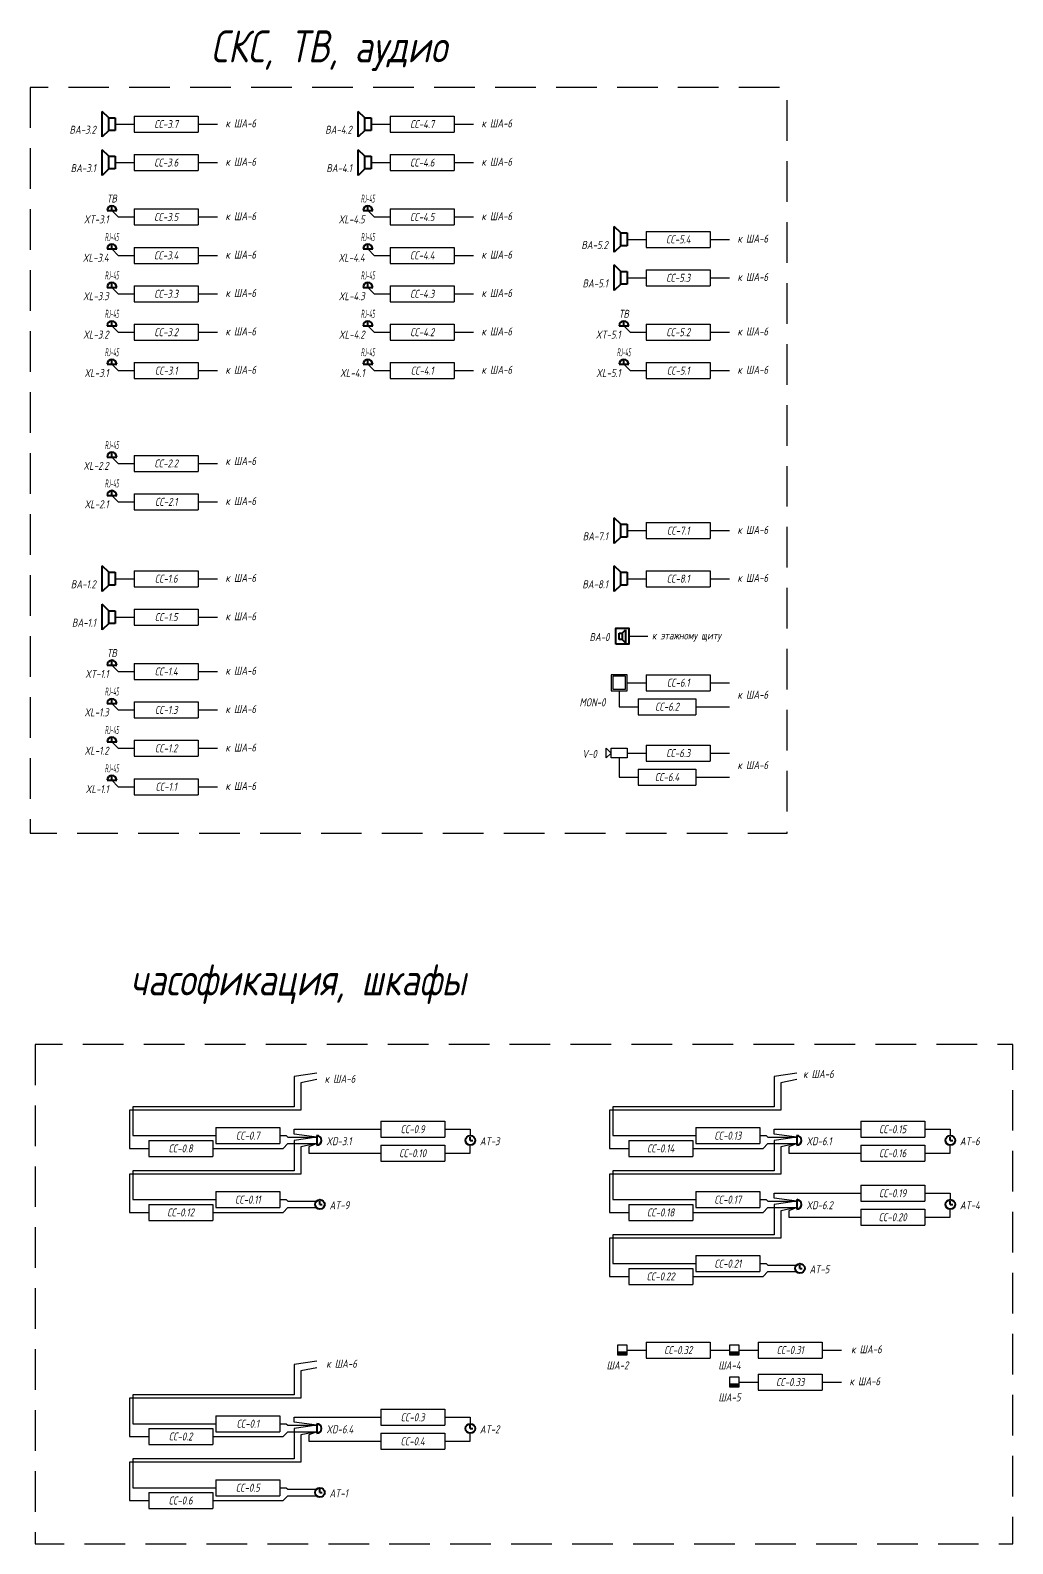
# Model space of a CAD drawing. Header units: millimetres. Extents: x -1048 to 2740, y -712 to 253.
# Drawn here: x 875.5 to 1182.5, y -301.5 to 171.3 of the extents above; entities that cross this region are included whole.
import ezdxf
from ezdxf.enums import TextEntityAlignment as Align

# ---------------------------------------------------------------- set-up
doc = ezdxf.new("R2010")
doc.units = ezdxf.units.MM
doc.linetypes.add('DASHED', pattern=[19.05, 12.7, -6.35])
doc.layers.add('05 Слаботочка', color=7, linetype='Continuous')
doc.layers.add('10 СОТ', color=7, linetype='Continuous')
doc.layers.add('noprint', color=2, linetype='Continuous', plot=False)
doc.styles.get("Standard").update_dxf_attribs({"font": 'arial.ttf'})
doc.styles.add('ГОСТ-ISOCPEUR', font='isocpeui.ttf', dxfattribs={"width": 0.8})
doc.linetypes.add('12V', pattern='A,12.7,-5.08,["12V",Standard,S=2.54,R=0,X=-2.54,Y=-1.27],-5.08', length=22.86)
doc.linetypes.add('LAN_LINE', pattern='A,0.2,-0.05,["LAN",Standard,S=0.1,R=0,X=0,Y=-0.05],-0.3,0.1', length=0.65)
doc.linetypes.add('RS_LINE', pattern='A,0.2,-0.05,["RS",Standard,S=0.1,R=0,X=0,Y=-0.05],-0.2,0.1', length=0.55)

# ---------------------------------------------------------------- blocks, each defined once
blk = doc.blocks.new('розетка RJ-45')
at = {"color": 0, "lineweight": -2}
for p, q in [((-1.5, 0), (1.5, 0)), ((0, 0), (0, 1.5))]:
    blk.add_line(p, q, dxfattribs=at)
blk.add_arc((0, 0), 1.5, 0, 180, dxfattribs=at)
at = {"color": 0, "lineweight": -2, "style": 'ГОСТ-ISOCPEUR', "width": 0.4}
blk.add_text('RJ-45', height=2.5, dxfattribs=at).set_placement((0, 2.5), align=Align.CENTER)
blk = doc.blocks.new('розетка ТВ')
at = {"color": 0, "lineweight": -2}
for p, q in [((-1.5, 0), (1.5, 0)), ((0, 0), (0, 1.5))]:
    blk.add_line(p, q, dxfattribs=at)
blk.add_arc((0, 0), 1.5, 0, 180, dxfattribs=at)
at = {"color": 0, "lineweight": -2, "style": 'ГОСТ-ISOCPEUR', "width": 0.8}
blk.add_text('ТВ', height=2.5, dxfattribs=at).set_placement((0, 2.5), align=Align.CENTER)
blk = doc.blocks.new('*T256')
at = {"color": 0, "lineweight": -2}
for p, q in [((0, 0), (20, 0)), ((0, 0), (0, -5)), ((20, 0), (20, -5)), ((0, -5), (20, -5))]:
    blk.add_line(p, q, dxfattribs=at)
at = {"color": 0, "insert": (10, -2.5), "char_height": 2.5, "width": 19, "attachment_point": 5, "style": 'ГОСТ-ISOCPEUR'}
blk.add_mtext('{СС-1.1}', dxfattribs=at)
blk = doc.blocks.new('*T259')
at = {"color": 0, "lineweight": -2}
for p, q in [((0, 0), (20, 0)), ((0, 0), (0, -5)), ((20, 0), (20, -5)), ((0, -5), (20, -5))]:
    blk.add_line(p, q, dxfattribs=at)
at = {"color": 0, "insert": (10, -2.5), "char_height": 2.5, "width": 19, "attachment_point": 5, "style": 'ГОСТ-ISOCPEUR'}
blk.add_mtext('{СС-1.2}', dxfattribs=at)
blk = doc.blocks.new('*T260')
at = {"color": 0, "lineweight": -2}
for p, q in [((0, 0), (20, 0)), ((0, 0), (0, -5)), ((20, 0), (20, -5)), ((0, -5), (20, -5))]:
    blk.add_line(p, q, dxfattribs=at)
at = {"color": 0, "insert": (10, -2.5), "char_height": 2.5, "width": 19, "attachment_point": 5, "style": 'ГОСТ-ISOCPEUR'}
blk.add_mtext('{СС-1.3}', dxfattribs=at)
blk = doc.blocks.new('*T261')
at = {"color": 0, "lineweight": -2}
for p, q in [((0, 0), (20, 0)), ((0, 0), (0, -5)), ((20, 0), (20, -5)), ((0, -5), (20, -5))]:
    blk.add_line(p, q, dxfattribs=at)
at = {"color": 0, "insert": (10, -2.5), "char_height": 2.5, "width": 19, "attachment_point": 5, "style": 'ГОСТ-ISOCPEUR'}
blk.add_mtext('{СС-2.1}', dxfattribs=at)
blk = doc.blocks.new('*T262')
at = {"color": 0, "lineweight": -2}
for p, q in [((0, 0), (20, 0)), ((0, 0), (0, -5)), ((20, 0), (20, -5)), ((0, -5), (20, -5))]:
    blk.add_line(p, q, dxfattribs=at)
at = {"color": 0, "insert": (10, -2.5), "char_height": 2.5, "width": 19, "attachment_point": 5, "style": 'ГОСТ-ISOCPEUR'}
blk.add_mtext('{СС-2.2}', dxfattribs=at)
blk = doc.blocks.new('*T263')
at = {"color": 0, "lineweight": -2}
for p, q in [((0, 0), (20, 0)), ((0, 0), (0, -5)), ((20, 0), (20, -5)), ((0, -5), (20, -5))]:
    blk.add_line(p, q, dxfattribs=at)
at = {"color": 0, "insert": (10, -2.5), "char_height": 2.5, "width": 19, "attachment_point": 5, "style": 'ГОСТ-ISOCPEUR'}
blk.add_mtext('{СС-3.1}', dxfattribs=at)
blk = doc.blocks.new('*T264')
at = {"color": 0, "lineweight": -2}
for p, q in [((0, 0), (20, 0)), ((0, 0), (0, -5)), ((20, 0), (20, -5)), ((0, -5), (20, -5))]:
    blk.add_line(p, q, dxfattribs=at)
at = {"color": 0, "insert": (10, -2.5), "char_height": 2.5, "width": 19, "attachment_point": 5, "style": 'ГОСТ-ISOCPEUR'}
blk.add_mtext('{СС-3.2}', dxfattribs=at)
blk = doc.blocks.new('*T265')
at = {"color": 0, "lineweight": -2}
for p, q in [((0, 0), (20, 0)), ((0, 0), (0, -5)), ((20, 0), (20, -5)), ((0, -5), (20, -5))]:
    blk.add_line(p, q, dxfattribs=at)
at = {"color": 0, "insert": (10, -2.5), "char_height": 2.5, "width": 19, "attachment_point": 5, "style": 'ГОСТ-ISOCPEUR'}
blk.add_mtext('{СС-3.3}', dxfattribs=at)
blk = doc.blocks.new('*T266')
at = {"color": 0, "lineweight": -2}
for p, q in [((0, 0), (20, 0)), ((0, 0), (0, -5)), ((20, 0), (20, -5)), ((0, -5), (20, -5))]:
    blk.add_line(p, q, dxfattribs=at)
at = {"color": 0, "insert": (10, -2.5), "char_height": 2.5, "width": 19, "attachment_point": 5, "style": 'ГОСТ-ISOCPEUR'}
blk.add_mtext('{СС-3.4}', dxfattribs=at)
blk = doc.blocks.new('*T267')
at = {"color": 0, "lineweight": -2}
for p, q in [((0, 0), (20, 0)), ((0, 0), (0, -5)), ((20, 0), (20, -5)), ((0, -5), (20, -5))]:
    blk.add_line(p, q, dxfattribs=at)
at = {"color": 0, "insert": (10, -2.5), "char_height": 2.5, "width": 19, "attachment_point": 5, "style": 'ГОСТ-ISOCPEUR'}
blk.add_mtext('{СС-4.1}', dxfattribs=at)
blk = doc.blocks.new('*T268')
at = {"color": 0, "lineweight": -2}
for p, q in [((0, 0), (20, 0)), ((0, 0), (0, -5)), ((20, 0), (20, -5)), ((0, -5), (20, -5))]:
    blk.add_line(p, q, dxfattribs=at)
at = {"color": 0, "insert": (10, -2.5), "char_height": 2.5, "width": 19, "attachment_point": 5, "style": 'ГОСТ-ISOCPEUR'}
blk.add_mtext('{СС-4.2}', dxfattribs=at)
blk = doc.blocks.new('*T269')
at = {"color": 0, "lineweight": -2}
for p, q in [((0, 0), (20, 0)), ((0, 0), (0, -5)), ((20, 0), (20, -5)), ((0, -5), (20, -5))]:
    blk.add_line(p, q, dxfattribs=at)
at = {"color": 0, "insert": (10, -2.5), "char_height": 2.5, "width": 19, "attachment_point": 5, "style": 'ГОСТ-ISOCPEUR'}
blk.add_mtext('{СС-4.3}', dxfattribs=at)
blk = doc.blocks.new('*T270')
at = {"color": 0, "lineweight": -2}
for p, q in [((0, 0), (20, 0)), ((0, 0), (0, -5)), ((20, 0), (20, -5)), ((0, -5), (20, -5))]:
    blk.add_line(p, q, dxfattribs=at)
at = {"color": 0, "insert": (10, -2.5), "char_height": 2.5, "width": 19, "attachment_point": 5, "style": 'ГОСТ-ISOCPEUR'}
blk.add_mtext('{СС-4.4}', dxfattribs=at)
blk = doc.blocks.new('*T271')
at = {"color": 0, "lineweight": -2}
for p, q in [((0, 0), (20, 0)), ((0, 0), (0, -5)), ((20, 0), (20, -5)), ((0, -5), (20, -5))]:
    blk.add_line(p, q, dxfattribs=at)
at = {"color": 0, "insert": (10, -2.5), "char_height": 2.5, "width": 19, "attachment_point": 5, "style": 'ГОСТ-ISOCPEUR'}
blk.add_mtext('{СС-4.5}', dxfattribs=at)
blk = doc.blocks.new('*T272')
at = {"color": 0, "lineweight": -2}
for p, q in [((0, 0), (20, 0)), ((0, 0), (0, -5)), ((20, 0), (20, -5)), ((0, -5), (20, -5))]:
    blk.add_line(p, q, dxfattribs=at)
at = {"color": 0, "insert": (10, -2.5), "char_height": 2.5, "width": 19, "attachment_point": 5, "style": 'ГОСТ-ISOCPEUR'}
blk.add_mtext('{СС-5.1}', dxfattribs=at)
blk = doc.blocks.new('*T273')
at = {"color": 0, "lineweight": -2}
for p, q in [((0, 0), (20, 0)), ((0, 0), (0, -5)), ((20, 0), (20, -5)), ((0, -5), (20, -5))]:
    blk.add_line(p, q, dxfattribs=at)
at = {"color": 0, "insert": (10, -2.5), "char_height": 2.5, "width": 19, "attachment_point": 5, "style": 'ГОСТ-ISOCPEUR'}
blk.add_mtext('{СС-1.4}', dxfattribs=at)
blk = doc.blocks.new('*T274')
at = {"color": 0, "lineweight": -2}
for p, q in [((0, 0), (20, 0)), ((0, 0), (0, -5)), ((20, 0), (20, -5)), ((0, -5), (20, -5))]:
    blk.add_line(p, q, dxfattribs=at)
at = {"color": 0, "insert": (10, -2.5), "char_height": 2.5, "width": 19, "attachment_point": 5, "style": 'ГОСТ-ISOCPEUR'}
blk.add_mtext('{СС-3.5}', dxfattribs=at)
blk = doc.blocks.new('*T275')
at = {"color": 0, "lineweight": -2}
for p, q in [((0, 0), (20, 0)), ((0, 0), (0, -5)), ((20, 0), (20, -5)), ((0, -5), (20, -5))]:
    blk.add_line(p, q, dxfattribs=at)
at = {"color": 0, "insert": (10, -2.5), "char_height": 2.5, "width": 19, "attachment_point": 5, "style": 'ГОСТ-ISOCPEUR'}
blk.add_mtext('{СС-5.2}', dxfattribs=at)
blk = doc.blocks.new('громкоговоритель')
at = {"color": 0, "lineweight": -2}
for p, q in [((0, -2), (0, 2)), ((0, 2), (2, 2)), ((2, 2), (4, 4)), ((2, 2), (2, -2)), ((4, 4), (4, -4)), ((2, -2), (0, -2)), ((2, -2), (4, -4))]:
    blk.add_line(p, q, dxfattribs=at)
blk = doc.blocks.new('*T276')
at = {"color": 0, "lineweight": -2}
for p, q in [((0, 0), (20, 0)), ((0, 0), (0, -5)), ((20, 0), (20, -5)), ((0, -5), (20, -5))]:
    blk.add_line(p, q, dxfattribs=at)
at = {"color": 0, "insert": (10, -2.5), "char_height": 2.5, "width": 19, "attachment_point": 5, "style": 'ГОСТ-ISOCPEUR'}
blk.add_mtext('{СС-1.5}', dxfattribs=at)
blk = doc.blocks.new('*T277')
at = {"color": 0, "lineweight": -2}
for p, q in [((0, 0), (20, 0)), ((0, 0), (0, -5)), ((20, 0), (20, -5)), ((0, -5), (20, -5))]:
    blk.add_line(p, q, dxfattribs=at)
at = {"color": 0, "insert": (10, -2.5), "char_height": 2.5, "width": 19, "attachment_point": 5, "style": 'ГОСТ-ISOCPEUR'}
blk.add_mtext('{СС-1.6}', dxfattribs=at)
blk = doc.blocks.new('*T278')
at = {"color": 0, "lineweight": -2}
for p, q in [((0, 0), (20, 0)), ((0, 0), (0, -5)), ((20, 0), (20, -5)), ((0, -5), (20, -5))]:
    blk.add_line(p, q, dxfattribs=at)
at = {"color": 0, "insert": (10, -2.5), "char_height": 2.5, "width": 19, "attachment_point": 5, "style": 'ГОСТ-ISOCPEUR'}
blk.add_mtext('{СС-3.6}', dxfattribs=at)
blk = doc.blocks.new('*T279')
at = {"color": 0, "lineweight": -2}
for p, q in [((0, 0), (20, 0)), ((0, 0), (0, -5)), ((20, 0), (20, -5)), ((0, -5), (20, -5))]:
    blk.add_line(p, q, dxfattribs=at)
at = {"color": 0, "insert": (10, -2.5), "char_height": 2.5, "width": 19, "attachment_point": 5, "style": 'ГОСТ-ISOCPEUR'}
blk.add_mtext('{СС-3.7}', dxfattribs=at)
blk = doc.blocks.new('*T280')
at = {"color": 0, "lineweight": -2}
for p, q in [((0, 0), (20, 0)), ((0, 0), (0, -5)), ((20, 0), (20, -5)), ((0, -5), (20, -5))]:
    blk.add_line(p, q, dxfattribs=at)
at = {"color": 0, "insert": (10, -2.5), "char_height": 2.5, "width": 19, "attachment_point": 5, "style": 'ГОСТ-ISOCPEUR'}
blk.add_mtext('{СС-4.6}', dxfattribs=at)
blk = doc.blocks.new('*T281')
at = {"color": 0, "lineweight": -2}
for p, q in [((0, 0), (20, 0)), ((0, 0), (0, -5)), ((20, 0), (20, -5)), ((0, -5), (20, -5))]:
    blk.add_line(p, q, dxfattribs=at)
at = {"color": 0, "insert": (10, -2.5), "char_height": 2.5, "width": 19, "attachment_point": 5, "style": 'ГОСТ-ISOCPEUR'}
blk.add_mtext('{СС-4.7}', dxfattribs=at)
blk = doc.blocks.new('*T282')
at = {"color": 0, "lineweight": -2}
for p, q in [((0, 0), (20, 0)), ((0, 0), (0, -5)), ((20, 0), (20, -5)), ((0, -5), (20, -5))]:
    blk.add_line(p, q, dxfattribs=at)
at = {"color": 0, "insert": (10, -2.5), "char_height": 2.5, "width": 19, "attachment_point": 5, "style": 'ГОСТ-ISOCPEUR'}
blk.add_mtext('{СС-5.3}', dxfattribs=at)
blk = doc.blocks.new('*T283')
at = {"color": 0, "lineweight": -2}
for p, q in [((0, 0), (20, 0)), ((0, 0), (0, -5)), ((20, 0), (20, -5)), ((0, -5), (20, -5))]:
    blk.add_line(p, q, dxfattribs=at)
at = {"color": 0, "insert": (10, -2.5), "char_height": 2.5, "width": 19, "attachment_point": 5, "style": 'ГОСТ-ISOCPEUR'}
blk.add_mtext('{СС-5.4}', dxfattribs=at)
blk = doc.blocks.new('*T284')
at = {"color": 0, "lineweight": -2}
for p, q in [((0, 0), (20, 0)), ((0, 0), (0, -5)), ((20, 0), (20, -5)), ((0, -5), (20, -5))]:
    blk.add_line(p, q, dxfattribs=at)
at = {"color": 0, "insert": (10, -2.5), "char_height": 2.5, "width": 19, "attachment_point": 5, "style": 'ГОСТ-ISOCPEUR'}
blk.add_mtext('{СС-7.1}', dxfattribs=at)
blk = doc.blocks.new('*T285')
at = {"color": 0, "lineweight": -2}
for p, q in [((0, 0), (20, 0)), ((0, 0), (0, -5)), ((20, 0), (20, -5)), ((0, -5), (20, -5))]:
    blk.add_line(p, q, dxfattribs=at)
at = {"color": 0, "insert": (10, -2.5), "char_height": 2.5, "width": 19, "attachment_point": 5, "style": 'ГОСТ-ISOCPEUR'}
blk.add_mtext('{СС-8.1}', dxfattribs=at)
blk = doc.blocks.new('часы')
at = {"color": 0, "lineweight": -2}
for q in [(9893.5, 982.52), (9894.25, 981.52)]:
    blk.add_line((9893.5, 981.52), q, dxfattribs=at)
blk.add_circle((9893.5, 981.52), 1.5, dxfattribs=at)
blk = doc.blocks.new('коробка коммутационная')
at = {"color": 0, "lineweight": -2}
blk.add_line((0, 3), (0, 0), dxfattribs=at)
blk.add_arc((0, 1.5), 1.5, 270, 90, dxfattribs=at)
blk = doc.blocks.new('*T287')
at = {"color": 0, "lineweight": -2}
for p, q in [((0, 0), (20, 0)), ((0, 0), (0, -5)), ((20, 0), (20, -5)), ((0, -5), (20, -5))]:
    blk.add_line(p, q, dxfattribs=at)
at = {"color": 0, "insert": (10, -2.5), "char_height": 2.5, "width": 19, "attachment_point": 5, "style": 'ГОСТ-ISOCPEUR'}
blk.add_mtext('{СС-0.1}', dxfattribs=at)
blk = doc.blocks.new('*T288')
at = {"color": 0, "lineweight": -2}
for p, q in [((0, 0), (20, 0)), ((0, 0), (0, -5)), ((20, 0), (20, -5)), ((0, -5), (20, -5))]:
    blk.add_line(p, q, dxfattribs=at)
at = {"color": 0, "insert": (10, -2.5), "char_height": 2.5, "width": 19, "attachment_point": 5, "style": 'ГОСТ-ISOCPEUR'}
blk.add_mtext('{СС-0.2}', dxfattribs=at)
blk = doc.blocks.new('*T289')
at = {"color": 0, "lineweight": -2}
for p, q in [((0, 0), (20, 0)), ((0, 0), (0, -5)), ((20, 0), (20, -5)), ((0, -5), (20, -5))]:
    blk.add_line(p, q, dxfattribs=at)
at = {"color": 0, "insert": (10, -2.5), "char_height": 2.5, "width": 19, "attachment_point": 5, "style": 'ГОСТ-ISOCPEUR'}
blk.add_mtext('{СС-0.5}', dxfattribs=at)
blk = doc.blocks.new('*T290')
at = {"color": 0, "lineweight": -2}
for p, q in [((0, 0), (20, 0)), ((0, 0), (0, -5)), ((20, 0), (20, -5)), ((0, -5), (20, -5))]:
    blk.add_line(p, q, dxfattribs=at)
at = {"color": 0, "insert": (10, -2.5), "char_height": 2.5, "width": 19, "attachment_point": 5, "style": 'ГОСТ-ISOCPEUR'}
blk.add_mtext('{СС-0.6}', dxfattribs=at)
blk = doc.blocks.new('*T291')
at = {"color": 0, "lineweight": -2}
for p, q in [((0, 0), (20, 0)), ((0, 0), (0, -5)), ((20, 0), (20, -5)), ((0, -5), (20, -5))]:
    blk.add_line(p, q, dxfattribs=at)
at = {"color": 0, "insert": (10, -2.5), "char_height": 2.5, "width": 19, "attachment_point": 5, "style": 'ГОСТ-ISOCPEUR'}
blk.add_mtext('{СС-0.7}', dxfattribs=at)
blk = doc.blocks.new('*T292')
at = {"color": 0, "lineweight": -2}
for p, q in [((0, 0), (20, 0)), ((0, 0), (0, -5)), ((20, 0), (20, -5)), ((0, -5), (20, -5))]:
    blk.add_line(p, q, dxfattribs=at)
at = {"color": 0, "insert": (10, -2.5), "char_height": 2.5, "width": 19, "attachment_point": 5, "style": 'ГОСТ-ISOCPEUR'}
blk.add_mtext('{СС-0.8}', dxfattribs=at)
blk = doc.blocks.new('*T293')
at = {"color": 0, "lineweight": -2}
for p, q in [((0, 0), (20, 0)), ((0, 0), (0, -5)), ((20, 0), (20, -5)), ((0, -5), (20, -5))]:
    blk.add_line(p, q, dxfattribs=at)
at = {"color": 0, "insert": (10, -2.5), "char_height": 2.5, "width": 19, "attachment_point": 5, "style": 'ГОСТ-ISOCPEUR'}
blk.add_mtext('{СС-0.11}', dxfattribs=at)
blk = doc.blocks.new('*T294')
at = {"color": 0, "lineweight": -2}
for p, q in [((0, 0), (20, 0)), ((0, 0), (0, -5)), ((20, 0), (20, -5)), ((0, -5), (20, -5))]:
    blk.add_line(p, q, dxfattribs=at)
at = {"color": 0, "insert": (10, -2.5), "char_height": 2.5, "width": 19, "attachment_point": 5, "style": 'ГОСТ-ISOCPEUR'}
blk.add_mtext('{СС-0.12}', dxfattribs=at)
blk = doc.blocks.new('*T295')
at = {"color": 0, "lineweight": -2}
for p, q in [((0, 0), (20, 0)), ((0, 0), (0, -5)), ((20, 0), (20, -5)), ((0, -5), (20, -5))]:
    blk.add_line(p, q, dxfattribs=at)
at = {"color": 0, "insert": (10, -2.5), "char_height": 2.5, "width": 19, "attachment_point": 5, "style": 'ГОСТ-ISOCPEUR'}
blk.add_mtext('{СС-0.13}', dxfattribs=at)
blk = doc.blocks.new('*T296')
at = {"color": 0, "lineweight": -2}
for p, q in [((0, 0), (20, 0)), ((0, 0), (0, -5)), ((20, 0), (20, -5)), ((0, -5), (20, -5))]:
    blk.add_line(p, q, dxfattribs=at)
at = {"color": 0, "insert": (10, -2.5), "char_height": 2.5, "width": 19, "attachment_point": 5, "style": 'ГОСТ-ISOCPEUR'}
blk.add_mtext('{СС-0.14}', dxfattribs=at)
blk = doc.blocks.new('*T297')
at = {"color": 0, "lineweight": -2}
for p, q in [((0, 0), (20, 0)), ((0, 0), (0, -5)), ((20, 0), (20, -5)), ((0, -5), (20, -5))]:
    blk.add_line(p, q, dxfattribs=at)
at = {"color": 0, "insert": (10, -2.5), "char_height": 2.5, "width": 19, "attachment_point": 5, "style": 'ГОСТ-ISOCPEUR'}
blk.add_mtext('{СС-0.18}', dxfattribs=at)
blk = doc.blocks.new('*T298')
at = {"color": 0, "lineweight": -2}
for p, q in [((0, 0), (20, 0)), ((0, 0), (0, -5)), ((20, 0), (20, -5)), ((0, -5), (20, -5))]:
    blk.add_line(p, q, dxfattribs=at)
at = {"color": 0, "insert": (10, -2.5), "char_height": 2.5, "width": 19, "attachment_point": 5, "style": 'ГОСТ-ISOCPEUR'}
blk.add_mtext('{СС-0.17}', dxfattribs=at)
blk = doc.blocks.new('*T299')
at = {"color": 0, "lineweight": -2}
for p, q in [((0, 0), (20, 0)), ((0, 0), (0, -5)), ((20, 0), (20, -5)), ((0, -5), (20, -5))]:
    blk.add_line(p, q, dxfattribs=at)
at = {"color": 0, "insert": (10, -2.5), "char_height": 2.5, "width": 19, "attachment_point": 5, "style": 'ГОСТ-ISOCPEUR'}
blk.add_mtext('{СС-0.21}', dxfattribs=at)
blk = doc.blocks.new('*T300')
at = {"color": 0, "lineweight": -2}
for p, q in [((0, 0), (20, 0)), ((0, 0), (0, -5)), ((20, 0), (20, -5)), ((0, -5), (20, -5))]:
    blk.add_line(p, q, dxfattribs=at)
at = {"color": 0, "insert": (10, -2.5), "char_height": 2.5, "width": 19, "attachment_point": 5, "style": 'ГОСТ-ISOCPEUR'}
blk.add_mtext('{СС-0.22}', dxfattribs=at)
blk = doc.blocks.new('шкаф')
blk.add_hatch(color=256).paths.add_polyline_path([(3, 0), (3, 1), (0, 1), (0, 0)])
blk.add_line((0, 1), (3, 1))
blk.add_lwpolyline([(0, 0), (3, 0), (3, 3), (0, 3)], close=True)
blk = doc.blocks.new('*T335')
at = {"color": 0, "lineweight": -2}
for p, q in [((0, 0), (20, 0)), ((0, 0), (0, -5)), ((20, 0), (20, -5)), ((0, -5), (20, -5))]:
    blk.add_line(p, q, dxfattribs=at)
at = {"color": 0, "insert": (10, -2.5), "char_height": 2.5, "width": 19, "attachment_point": 5, "style": 'ГОСТ-ISOCPEUR'}
blk.add_mtext('{СС-0.31}', dxfattribs=at)
blk = doc.blocks.new('*T336')
at = {"color": 0, "lineweight": -2}
for p, q in [((0, 0), (20, 0)), ((0, 0), (0, -5)), ((20, 0), (20, -5)), ((0, -5), (20, -5))]:
    blk.add_line(p, q, dxfattribs=at)
at = {"color": 0, "insert": (10, -2.5), "char_height": 2.5, "width": 19, "attachment_point": 5, "style": 'ГОСТ-ISOCPEUR'}
blk.add_mtext('{СС-0.32}', dxfattribs=at)
blk = doc.blocks.new('*T337')
at = {"color": 0, "lineweight": -2}
for p, q in [((0, 0), (20, 0)), ((0, 0), (0, -5)), ((20, 0), (20, -5)), ((0, -5), (20, -5))]:
    blk.add_line(p, q, dxfattribs=at)
at = {"color": 0, "insert": (10, -2.5), "char_height": 2.5, "width": 19, "attachment_point": 5, "style": 'ГОСТ-ISOCPEUR'}
blk.add_mtext('{СС-0.33}', dxfattribs=at)
blk = doc.blocks.new('*T338')
at = {"color": 0, "lineweight": -2}
for p, q in [((0, 0), (20, 0)), ((0, 0), (0, -5)), ((20, 0), (20, -5)), ((0, -5), (20, -5))]:
    blk.add_line(p, q, dxfattribs=at)
at = {"color": 0, "insert": (10, -2.5), "char_height": 2.5, "width": 19, "attachment_point": 5, "style": 'ГОСТ-ISOCPEUR'}
blk.add_mtext('{СС-0.4}', dxfattribs=at)
blk = doc.blocks.new('*T339')
at = {"color": 0, "lineweight": -2}
for p, q in [((0, 0), (20, 0)), ((0, 0), (0, -5)), ((20, 0), (20, -5)), ((0, -5), (20, -5))]:
    blk.add_line(p, q, dxfattribs=at)
at = {"color": 0, "insert": (10, -2.5), "char_height": 2.5, "width": 19, "attachment_point": 5, "style": 'ГОСТ-ISOCPEUR'}
blk.add_mtext('{СС-0.3}', dxfattribs=at)
blk = doc.blocks.new('*T340')
at = {"color": 0, "lineweight": -2}
for p, q in [((0, 0), (20, 0)), ((0, 0), (0, -5)), ((20, 0), (20, -5)), ((0, -5), (20, -5))]:
    blk.add_line(p, q, dxfattribs=at)
at = {"color": 0, "insert": (10, -2.5), "char_height": 2.5, "width": 19, "attachment_point": 5, "style": 'ГОСТ-ISOCPEUR'}
blk.add_mtext('{СС-0.10}', dxfattribs=at)
blk = doc.blocks.new('*T341')
at = {"color": 0, "lineweight": -2}
for p, q in [((0, 0), (20, 0)), ((0, 0), (0, -5)), ((20, 0), (20, -5)), ((0, -5), (20, -5))]:
    blk.add_line(p, q, dxfattribs=at)
at = {"color": 0, "insert": (10, -2.5), "char_height": 2.5, "width": 19, "attachment_point": 5, "style": 'ГОСТ-ISOCPEUR'}
blk.add_mtext('{СС-0.9}', dxfattribs=at)
blk = doc.blocks.new('*T342')
at = {"color": 0, "lineweight": -2}
for p, q in [((0, 0), (20, 0)), ((0, 0), (0, -5)), ((20, 0), (20, -5)), ((0, -5), (20, -5))]:
    blk.add_line(p, q, dxfattribs=at)
at = {"color": 0, "insert": (10, -2.5), "char_height": 2.5, "width": 19, "attachment_point": 5, "style": 'ГОСТ-ISOCPEUR'}
blk.add_mtext('{СС-0.16}', dxfattribs=at)
blk = doc.blocks.new('*T343')
at = {"color": 0, "lineweight": -2}
for p, q in [((0, 0), (20, 0)), ((0, 0), (0, -5)), ((20, 0), (20, -5)), ((0, -5), (20, -5))]:
    blk.add_line(p, q, dxfattribs=at)
at = {"color": 0, "insert": (10, -2.5), "char_height": 2.5, "width": 19, "attachment_point": 5, "style": 'ГОСТ-ISOCPEUR'}
blk.add_mtext('{СС-0.15}', dxfattribs=at)
blk = doc.blocks.new('*T344')
at = {"color": 0, "lineweight": -2}
for p, q in [((0, 0), (20, 0)), ((0, 0), (0, -5)), ((20, 0), (20, -5)), ((0, -5), (20, -5))]:
    blk.add_line(p, q, dxfattribs=at)
at = {"color": 0, "insert": (10, -2.5), "char_height": 2.5, "width": 19, "attachment_point": 5, "style": 'ГОСТ-ISOCPEUR'}
blk.add_mtext('{СС-0.20}', dxfattribs=at)
blk = doc.blocks.new('*T345')
at = {"color": 0, "lineweight": -2}
for p, q in [((0, 0), (20, 0)), ((0, 0), (0, -5)), ((20, 0), (20, -5)), ((0, -5), (20, -5))]:
    blk.add_line(p, q, dxfattribs=at)
at = {"color": 0, "insert": (10, -2.5), "char_height": 2.5, "width": 19, "attachment_point": 5, "style": 'ГОСТ-ISOCPEUR'}
blk.add_mtext('{СС-0.19}', dxfattribs=at)
blk = doc.blocks.new('аудиодомофон')
at = {"color": 0, "lineweight": -2}
for p, q in [((1, 1.5), (1, 3.5)), ((1, 3.5), (2, 3.5)), ((2, 1.5), (1, 1.5)), ((2, 3.5), (3, 4.5)), ((2, 3.5), (2, 1.5)), ((2, 1.5), (3, 0.5)), ((3, 4.5), (3, 0.5))]:
    blk.add_line(p, q, dxfattribs=at)
blk.add_lwpolyline([(0, 0), (0, 5), (4, 5), (4, 0)], close=True, dxfattribs=at)
blk = doc.blocks.new('видеокамера 800х600')
at = {"color": 0}
for p, q in [((0, 0), (0, 3)), ((0, 3), (5, 3)), ((5, 0), (0, 0)), ((5, 3), (5, 0)), ((5, 1.5), (6.5, 3)), ((6.5, 0), (5, 1.5)), ((6.5, 3), (6.5, 0))]:
    blk.add_line(p, q, dxfattribs=at)
blk = doc.blocks.new('монитор')
at = {"color": 0}
for points in [[(5, 5), (0, 5), (0, 0), (5, 0)], [(4.5, 4.5), (0.5, 4.5), (0.5, 0.5), (4.5, 0.5)]]:
    blk.add_lwpolyline(points, close=True, dxfattribs=at)
blk = doc.blocks.new('*T474')
at = {"color": 0, "lineweight": -2}
for p, q in [((0, 0), (20, 0)), ((0, 0), (0, -5)), ((20, 0), (20, -5)), ((0, -5), (20, -5))]:
    blk.add_line(p, q, dxfattribs=at)
at = {"color": 0, "insert": (10, -2.5), "char_height": 2.5, "width": 19, "attachment_point": 5, "style": 'ГОСТ-ISOCPEUR'}
blk.add_mtext('{СС-6.1}', dxfattribs=at)
blk = doc.blocks.new('*T475')
at = {"color": 0, "lineweight": -2}
for p, q in [((0, 0), (18, 0)), ((0, 0), (0, -5)), ((18, 0), (18, -5)), ((0, -5), (18, -5))]:
    blk.add_line(p, q, dxfattribs=at)
at = {"color": 0, "insert": (9, -2.5), "char_height": 2.5, "width": 17, "attachment_point": 5, "style": 'ГОСТ-ISOCPEUR'}
blk.add_mtext('{СС-6.2}', dxfattribs=at)
blk = doc.blocks.new('*T476')
at = {"color": 0, "lineweight": -2}
for p, q in [((0, 0), (20, 0)), ((0, 0), (0, -5)), ((20, 0), (20, -5)), ((0, -5), (20, -5))]:
    blk.add_line(p, q, dxfattribs=at)
at = {"color": 0, "insert": (10, -2.5), "char_height": 2.5, "width": 19, "attachment_point": 5, "style": 'ГОСТ-ISOCPEUR'}
blk.add_mtext('{СС-6.3}', dxfattribs=at)
blk = doc.blocks.new('*T477')
at = {"color": 0, "lineweight": -2}
for p, q in [((0, 0), (18, 0)), ((0, 0), (0, -5)), ((18, 0), (18, -5)), ((0, -5), (18, -5))]:
    blk.add_line(p, q, dxfattribs=at)
at = {"color": 0, "insert": (9, -2.5), "char_height": 2.5, "width": 17, "attachment_point": 5, "style": 'ГОСТ-ISOCPEUR'}
blk.add_mtext('{СС-6.4}', dxfattribs=at)

msp = doc.modelspace()

# ---------------------------------------------------------------- linework, layer by layer
at = {"ltscale": 8}
for p, q in [((902, 142), (908, 142)), ((928, 142), (934, 142)), ((982, 142), (988, 142)), ((1008, 142), (1014, 142)), ((902, 130), (908, 130)), ((928, 130), (934, 130)), ((982, 130), (988, 130)), ((1008, 130), (1014, 130)), ((928, 113), (934, 113)), ((1062, 106), (1068, 106)), ((1088, 106), (1094, 106)), ((1062, 94), (1068, 94)), ((1088, 94), (1094, 94)), ((1088, 77), (1094, 77)), ((1062, 15), (1068, 15)), ((1088, 15), (1094, 15)), ((902, 0), (908, 0)), ((928, 0), (934, 0)), ((1062, 0), (1068, 0)), ((1088, 0), (1094, 0)), ((902, -12), (908, -12)), ((928, -12), (934, -12)), ((1062.5, -18), (1068.5, -18)), ((928, -29), (934, -29)), ((1062, -32.5), (1068, -32.5)), ((1088, -32.5), (1094, -32.5)), ((1083.5, -40), (1094, -40)), ((1062, -54.5), (1068, -54.5)), ((1088, -54.5), (1094, -54.5)), ((1083.5, -62), (1094, -62))]:
    msp.add_line(p, q, dxfattribs=at)
at = {"linetype": 'LAN_LINE', "ltscale": 8}
for p, q in [((1008, 113), (1014, 113)), ((928, 101), (934, 101)), ((1008, 101), (1014, 101)), ((928, 89), (934, 89)), ((1008, 89), (1014, 89)), ((928, 77), (934, 77)), ((1008, 77), (1014, 77)), ((928, 65), (934, 65)), ((1008, 65), (1014, 65)), ((1088, 65), (1094, 65)), ((928, 36), (934, 36)), ((928, 24), (934, 24)), ((928, -41), (934, -41)), ((928, -53), (934, -53)), ((928, -65), (934, -65))]:
    msp.add_line(p, q, dxfattribs=at)
at = {"linetype": 'RS_LINE', "ltscale": 5}
for p, q in [((1062, -241), (1068, -241)), ((1088, -241), (1094, -241)), ((1097, -241), (1103, -241)), ((1123, -241), (1129, -241)), ((1097, -251), (1103, -251)), ((1123, -251), (1129, -251))]:
    msp.add_line(p, q, dxfattribs=at)
at = {"ltscale": 8, "flags": 128}
for points in [[(901, 115), (903, 113), (908, 113)], [(1061, 79), (1063, 77), (1068, 77)], [(901, -27), (903, -29), (908, -29)], [(1059.5, -35), (1059.5, -40), (1065.5, -40)], [(1059.5, -56), (1059.5, -62), (1065.5, -62)]]:
    msp.add_lwpolyline(points, dxfattribs=at)
at = {"linetype": 'LAN_LINE', "ltscale": 8, "flags": 128}
for points in [[(981, 115), (983, 113), (988, 113)], [(901, 103), (903, 101), (908, 101)], [(981, 103), (983, 101), (988, 101)], [(901, 91), (903, 89), (908, 89)], [(981, 91), (983, 89), (988, 89)], [(901, 79), (903, 77), (908, 77)], [(981, 79), (983, 77), (988, 77)], [(901, 67), (903, 65), (908, 65)], [(981, 67), (983, 65), (988, 65)], [(1061, 67), (1063, 65), (1068, 65)], [(901, 38), (903, 36), (908, 36)], [(901, 26), (903, 24), (908, 24)], [(901, -39), (903, -41), (908, -41)], [(901, -51), (903, -53), (908, -53)], [(901, -63), (903, -65), (908, -65)]]:
    msp.add_lwpolyline(points, dxfattribs=at)
at = {"linetype": '12V', "ltscale": 0.25, "flags": 128}
for points in [[(965, -154.5), (958, -155.5), (958, -165), (907.5, -165), (907.5, -174), (933.5, -174)], [(1115, -154.5), (1108, -155.5), (1108, -165), (1057.5, -165), (1057.5, -174), (1083.5, -174)], [(965, -174.5), (958, -175.5), (958, -185), (907.5, -185), (907.5, -194), (933.5, -194)], [(953.5, -174), (955.5, -174), (956, -174.5), (965, -174.5)], [(965, -174.5), (958, -173.5), (958, -172), (985, -172)], [(1005, -172), (1013, -172), (1013, -174)], [(1115, -174.5), (1108, -175.5), (1108, -185), (1057.5, -185), (1057.5, -194), (1083.5, -194)], [(1103.5, -174), (1105.5, -174), (1106, -174.5), (1115, -174.5)], [(1115, -174.5), (1108, -173.5), (1108, -172), (1135, -172)], [(1155, -172), (1163, -172), (1163, -174)], [(1115, -194.5), (1108, -193.5), (1108, -192), (1135, -192)], [(1155, -192), (1163, -192), (1163, -194)], [(953.5, -194), (955.5, -194), (956, -194.5), (965, -194.5)], [(1115, -194.5), (1108, -195.5), (1108, -205), (1057.5, -205), (1057.5, -214), (1083.5, -214)], [(1103.5, -194), (1105.5, -194), (1106, -194.5), (1115, -194.5)], [(1103.5, -214), (1105.5, -214), (1106, -214.5), (1115, -214.5)], [(965, -244.5), (958, -245.5), (958, -255), (907.5, -255), (907.5, -264), (933.5, -264)], [(965, -264.5), (958, -265.5), (958, -275), (907.5, -275), (907.5, -284), (933.5, -284)], [(953.5, -264), (955.5, -264), (956, -264.5), (965, -264.5)], [(965, -264.5), (958, -263.5), (958, -262), (985, -262)], [(1005, -262), (1013, -262), (1013, -264)], [(953.5, -284), (955.5, -284), (956, -284.5), (965, -284.5)]]:
    msp.add_lwpolyline(points, dxfattribs=at)
at = {"linetype": 'RS_LINE', "ltscale": 5, "flags": 128}
for points in [[(965, -156.5), (960, -157.5), (960, -166), (906.5, -166), (906.5, -178), (912.5, -178)], [(1115, -156.5), (1110, -157.5), (1110, -166), (1056.5, -166), (1056.5, -178), (1062.5, -178)], [(965, -176.5), (960, -177.5), (960, -186), (906.5, -186), (906.5, -198), (912.5, -198)], [(932.5, -178), (954.5, -178), (956, -176.5), (965, -176.5)], [(965, -176.5), (962.5, -177.5), (962.5, -179.5), (985, -179.5)], [(1005, -179.5), (1013, -179.5), (1013, -177)], [(1115, -176.5), (1110, -177.5), (1110, -186), (1056.5, -186), (1056.5, -198), (1062.5, -198)], [(1082.5, -178), (1104.5, -178), (1106, -176.5), (1115, -176.5)], [(1115, -176.5), (1112.5, -177.5), (1112.5, -179.5), (1135, -179.5)], [(1155, -179.5), (1163, -179.5), (1163, -177)], [(932.5, -198), (954.5, -198), (956, -196.5), (965, -196.5)], [(1115, -196.5), (1110, -197.5), (1110, -206), (1056.5, -206), (1056.5, -218), (1062.5, -218)], [(1082.5, -198), (1104.5, -198), (1106, -196.5), (1115, -196.5)], [(1115, -196.5), (1112.5, -197.5), (1112.5, -199.5), (1135, -199.5)], [(1155, -199.5), (1163, -199.5), (1163, -197)], [(1082.5, -218), (1104.5, -218), (1106, -216.5), (1115, -216.5)], [(965, -246.5), (960, -247.5), (960, -256), (906.5, -256), (906.5, -268), (912.5, -268)], [(965, -266.5), (960, -267.5), (960, -276), (906.5, -276), (906.5, -288), (912.5, -288)], [(932.5, -268), (954.5, -268), (956, -266.5), (965, -266.5)], [(965, -266.5), (962.5, -267.5), (962.5, -269.5), (985, -269.5)], [(1005, -269.5), (1013, -269.5), (1013, -267)], [(932.5, -288), (954.5, -288), (956, -286.5), (965, -286.5)]]:
    msp.add_lwpolyline(points, dxfattribs=at)
at = {"layer": 'noprint', "linetype": 'DASHED', "flags": 128}
for points in [[(875.5, 153.5), (875.5, -79.5), (1112, -79.5), (1112, 153.5)], [(877, -145.5), (877, -301.5), (1182.5, -301.5), (1182.5, -145.5)]]:
    msp.add_lwpolyline(points, close=True, dxfattribs=at)

# ---------------------------------------------------------------- block references
at = {"lineweight": 40, "rotation": 180}
for p in [(902, 142), (982, 142), (902, 130), (982, 130), (1062, 106), (1062, 94), (1062, 15), (902, 0), (1062, 0), (902, -12)]:
    msp.add_blockref('громкоговоритель', p, dxfattribs=at)
for name, p in [('*T279', (908, 144.5)), ('*T281', (988, 144.5)), ('*T278', (908, 132.5)), ('*T280', (988, 132.5)), ('*T274', (908, 115.5)), ('*T271', (988, 115.5)), ('*T283', (1068, 108.5)), ('*T266', (908, 103.5)), ('*T270', (988, 103.5)), ('*T282', (1068, 96.5)), ('*T265', (908, 91.5)), ('*T269', (988, 91.5)), ('*T264', (908, 79.5)), ('*T268', (988, 79.5)), ('*T275', (1068, 79.5)), ('*T263', (908, 67.5)), ('*T267', (988, 67.5)), ('*T272', (1068, 67.5)), ('*T262', (908, 38.5)), ('*T261', (908, 26.5)), ('*T284', (1068, 17.5)), ('*T277', (908, 2.5)), ('*T285', (1068, 2.5)), ('*T276', (908, -9.5)), ('*T273', (908, -26.5)), ('*T474', (1068, -30)), ('*T475', (1065.5, -37.5)), ('*T260', (908, -38.5)), ('*T259', (908, -50.5)), ('*T476', (1068, -52)), ('*T477', (1065.5, -59.5)), ('*T256', (908, -62.5)), ('*T341', (985, -169.5)), ('*T343', (1135, -169.5)), ('*T291', (933.5, -171.5)), ('*T295', (1083.5, -171.5)), ('*T292', (912.5, -175.5)), ('*T340', (985, -177)), ('*T296', (1062.5, -175.5)), ('*T342', (1135, -177)), ('*T293', (933.5, -191.5)), ('*T298', (1083.5, -191.5)), ('*T345', (1135, -189.5)), ('*T294', (912.5, -195.5)), ('*T297', (1062.5, -195.5)), ('*T344', (1135, -197)), ('*T299', (1083.5, -211.5)), ('*T300', (1062.5, -215.5)), ('шкаф', (1059, -242.5)), ('*T336', (1068, -238.5)), ('шкаф', (1094, -242.5)), ('*T335', (1103, -238.5)), ('шкаф', (1094, -252.5)), ('*T337', (1103, -248.5)), ('*T339', (985, -259.5)), ('*T287', (933.5, -261.5)), ('*T288', (912.5, -265.5)), ('*T338', (985, -267)), ('*T289', (933.5, -281.5)), ('*T290', (912.5, -285.5))]:
    msp.add_blockref(name, p)
at = {"color": 6, "lineweight": 40}
for name, p in [('розетка ТВ', (901, 115)), ('розетка RJ-45', (981, 115)), ('розетка RJ-45', (901, 103)), ('розетка RJ-45', (981, 103)), ('розетка RJ-45', (901, 91)), ('розетка RJ-45', (981, 91)), ('розетка RJ-45', (901, 79)), ('розетка RJ-45', (981, 79)), ('розетка ТВ', (1061, 79)), ('розетка RJ-45', (901, 67)), ('розетка RJ-45', (981, 67)), ('розетка RJ-45', (1061, 67)), ('розетка RJ-45', (901, 38)), ('розетка RJ-45', (901, 26)), ('розетка ТВ', (901, -27)), ('розетка RJ-45', (901, -39)), ('розетка RJ-45', (901, -51)), ('розетка RJ-45', (901, -63))]:
    msp.add_blockref(name, p, dxfattribs=at)
at = {"lineweight": 40}
for name, p in [('аудиодомофон', (1058.5, -20.5)), ('коробка коммутационная', (965, -177)), ('коробка коммутационная', (1115, -177)), ('коробка коммутационная', (1115, -197)), ('коробка коммутационная', (965, -267))]:
    msp.add_blockref(name, p, dxfattribs=at)
at = {"color": 5, "lineweight": 40}
for p in [(-8880.5, -1157.02), (-8730.5, -1157.02), (-8927.5, -1177.02), (-8730.5, -1177.02), (-8777.5, -1197.02), (-8880.5, -1247.02), (-8927.5, -1267.02)]:
    msp.add_blockref('часы', p, dxfattribs=at)
at = {"layer": '10 СОТ'}
msp.add_blockref('монитор', (1057, -35), dxfattribs=at)
at = {"layer": '10 СОТ', "color": 1, "rotation": 180}
msp.add_blockref('видеокамера 800х600', (1062, -53), dxfattribs=at)

# ---------------------------------------------------------------- texts
at = {"style": 'ГОСТ-ISOCPEUR', "width": 0.8}
for s, p in [('к ША-6', (936.5, 141)), ('к ША-6', (1016.5, 141)), ('к ША-6', (936.5, 129)), ('к ША-6', (1016.5, 129)), ('к ША-6', (936.5, 112)), ('к ША-6', (1016.5, 112)), ('к ША-6', (1096.5, 105)), ('к ША-6', (936.5, 100)), ('к ША-6', (1016.5, 100)), ('к ША-6', (1096.5, 93)), ('к ША-6', (936.5, 88)), ('к ША-6', (1016.5, 88)), ('к ША-6', (936.5, 76)), ('к ША-6', (1016.5, 76)), ('к ША-6', (1096.5, 76)), ('к ША-6', (936.5, 64)), ('к ША-6', (1016.5, 64)), ('к ША-6', (1096.5, 64)), ('к ША-6', (936.5, 35.5)), ('к ША-6', (936.5, 23)), ('к ША-6', (1096.5, 14)), ('к ША-6', (936.5, -1)), ('к ША-6', (1096.5, -1)), ('к ША-6', (936.5, -13)), ('к этажному щиту', (1069.77, -19)), ('к ША-6', (936.5, -30)), ('к ША-6', (1096.5, -37.5)), ('к ША-6', (936.5, -42)), ('к ША-6', (936.5, -54)), ('к ША-6', (1096.5, -59.5)), ('к ША-6', (936.5, -66)), ('к ША-6', (967.5, -157.5)), ('к ША-6', (1117, -156)), ('XD-3.1', (968, -177)), ('AT-3', (1016, -177)), ('XD-6.1', (1118, -177)), ('AT-6', (1166, -177)), ('AT-9', (969, -197)), ('XD-6.2', (1118, -197)), ('AT-4', (1166, -197)), ('AT-5', (1119, -217)), ('к ША-6', (1132, -242)), ('к ША-6', (968, -246.5)), ('к ША-6', (1131.5, -252)), ('XD-6.4', (968, -267)), ('AT-2', (1016, -267)), ('AT-1', (969, -287))]:
    msp.add_text(s, height=2.5, dxfattribs=at).set_placement(p)
for s, p in [('BA-3.2', (896, 139)), ('BA-4.2', (976, 139)), ('BA-3.1', (896, 127)), ('BA-4.1', (976, 127)), ('XT-3.1', (900, 111)), ('XL-4.5', (980, 111)), ('BA-5.2', (1056, 103)), ('XL-3.4', (900, 99)), ('XL-4.4', (980, 99)), ('BA-5.1', (1056, 91)), ('XL-3.3', (900, 87)), ('XL-4.3', (980, 87)), ('XL-3.2', (900, 75)), ('XL-4.2', (980, 75)), ('XT-5.1', (1060, 75)), ('XL-3.1', (900, 63)), ('XL-4.1', (980, 63)), ('XL-5.1', (1060, 63)), ('XL-2.2', (900, 34)), ('XL-2.1', (900, 22)), ('BA-7.1', (1056, 12)), ('BA-1.2', (896, -3)), ('BA-8.1', (1056, -3)), ('BA-1.1', (896, -15)), ('BA-0', (1056.5, -19.5)), ('XT-1.1', (900, -31)), ('XL-1.3', (900, -43)), ('XL-1.2', (900, -55)), ('XL-1.1', (900, -67))]:
    msp.add_text(s, height=2.5, dxfattribs=at).set_placement(p, align=Align.RIGHT)
for s, p in [('ША-2', (1059, -247.03)), ('ША-4', (1094, -247.03)), ('ША-5', (1094, -257.03))]:
    msp.add_text(s, height=2.5, dxfattribs=at).set_placement(p, align=Align.CENTER)
at = {"layer": '05 Слаботочка', "linetype": 'Continuous', "style": 'ГОСТ-ISOCPEUR', "width": 0.8}
for s, p in [('MON-0', (1047.13, -39.88)), ('V-0', (1048, -56))]:
    msp.add_text(s, height=2.5, dxfattribs=at).set_placement(p)
at = {"layer": 'noprint', "style": 'ГОСТ-ISOCPEUR', "width": 0.8}
for s, p in [('СКС, ТВ, аудио', (1005.67, 161.3)), ('часофикация, шкафы', (1011.67, -130.2))]:
    msp.add_text(s, height=10, dxfattribs=at).set_placement(p, align=Align.RIGHT)

doc.saveas('drawing.dxf')
